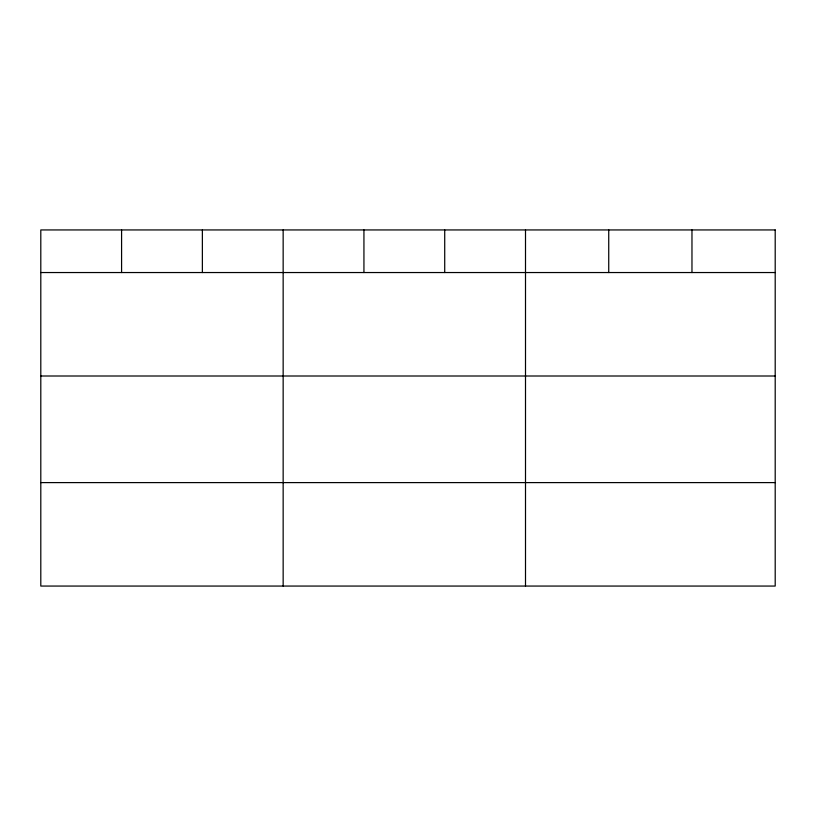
<?xml version="1.0" encoding="UTF-8"?>
<svg xmlns="http://www.w3.org/2000/svg" width="816" height="816" viewBox="0 0 816 816"><rect width="100%" height="100%" fill="white"/><g stroke="black" fill="none" stroke-linecap="round" stroke-linejoin="round"><path stroke-width="1.22" d="M40.8 272.544L775.2 272.544M40.8 376.003L775.2 376.003M40.8 482.603L775.2 482.603M691.968 229.939L691.968 272.544M608.736 229.939L608.736 272.544M525.504 229.939L525.504 586.061M444.72 229.939L444.72 272.544M363.936 229.939L363.936 272.544M283.152 229.939L283.152 586.061M202.368 229.939L202.368 272.544M121.584 229.939L121.584 272.544M775.2 229.939L40.8 229.939L40.8 586.061L775.2 586.061L775.2 229.939"/></g></svg>
